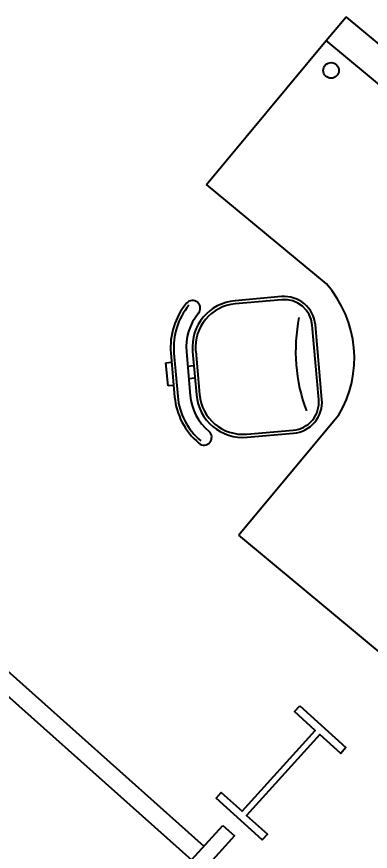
# Model space of a CAD drawing. Header units: millimetres. Extents: x 0 to 86.4, y -30.6 to 19.1.
# Drawn here: x 63.232 to 64.367, y -18.931 to -16.252 of the extents above; entities that cross this region are included whole.
import ezdxf

# ---------------------------------------------------------------- set-up
doc = ezdxf.new("R2010")
doc.units = ezdxf.units.MM
for name, color, linetype in [('AR-ESQ', 2, 'Continuous'), ('AR-EST', 4, 'Continuous'), ('ar-mobiliário 2012', 2, 'Continuous'), ('AR-TXT', 2, 'Continuous')]:
    doc.layers.add(name, color=color, linetype=linetype)
doc.styles.add('1-125', font='stylu.ttf', dxfattribs={"height": 0.2})

# ---------------------------------------------------------------- blocks, each defined once
blk = doc.blocks.new('2 ESTACOES VERTOCAL')
at = {"color": 1}
for p, q in [((9.6849, 14.59), (10.2849, 14.5901)), ((9.685, 14.09), (9.6849, 14.59)), ((9.2018, 14.3242), (9.1024, 14.2256)), ((9.2511, 14.2745), (9.1517, 14.1759)), ((9.2109, 14.2488), (9.1968, 14.263)), ((9.5547, 14.1673), (9.4491, 14.2738)), ((9.1825, 14.2206), (9.1684, 14.2348)), ((9.3838, 13.871), (9.5542, 14.04)), ((9.1509, 13.978), (9.2565, 13.8715)), ((9.385, 13.79), (8.885, 13.7899)), ((8.885, 12.4899), (8.885, 13.7899))]:
    blk.add_line(p, q, dxfattribs=at)
at = {"color": 2, "linetype": 'Continuous'}
for p, q in [((10.285, 13.1901), (10.2849, 14.5901)), ((10.2849, 14.5901), (10.3849, 14.5901)), ((10.385, 13.1899), (10.3849, 14.5901))]:
    blk.add_line(p, q, dxfattribs=at)
at = {"color": 2}
for p, q in [((9.1947, 14.3313), (9.0953, 14.2327)), ((9.1083, 14.2712), (9.1612, 14.3237)), ((9.1612, 14.3237), (9.174, 14.3108)), ((9.2299, 14.2958), (9.1305, 14.1972)), ((9.244, 14.2816), (9.1446, 14.183)), ((9.5618, 14.1743), (9.4562, 14.2808)), ((9.1211, 14.2583), (9.1083, 14.2712)), ((9.3908, 13.8639), (9.5612, 14.0329)), ((9.1438, 13.9709), (9.2494, 13.8644))]:
    blk.add_line(p, q, dxfattribs=at)
at = {"color": 1, "linetype": 'Continuous'}
blk.add_circle((10.2216, 14.5165), 0.025, dxfattribs=at)
at = {"color": 2}
for centre, radius, start, end in [((9.3497, 14.1752), 0.22, 89.7713, 134.7713), ((9.3504, 14.3702), 0.025, 269.7713, 89.7713), ((9.3497, 14.1752), 0.17, 89.7713, 134.7713), ((9.3497, 14.1752), 0.15, 44.7713, 134.7713), ((9.2503, 14.0766), 0.22, 134.7713, 179.7713), ((9.2503, 14.0766), 0.17, 134.7713, 179.7713), ((9.2503, 14.0766), 0.15, 134.7713, 224.7713), ((9.4908, 14.1039), 0.1, 314.7713, 44.7713), ((9.0553, 14.0773), 0.025, 179.7713, 359.7713), ((9.3204, 13.9349), 0.1, 224.7713, 314.7713)]:
    blk.add_arc(centre, radius, start, end, dxfattribs=at)
at = {"color": 1}
for centre, radius, start, end in [((9.3497, 14.1752), 0.21, 89.7713, 134.7713), ((9.3497, 14.1752), 0.14, 44.7713, 134.7713), ((9.2503, 14.0766), 0.21, 134.7713, 179.7713), ((9.2503, 14.0766), 0.14, 134.7713, 224.7713), ((9.4908, 14.1039), 0.09, 314.7713, 44.7713), ((9.8097, 13.6021), 0.5534, 118.4624, 150.0204), ((9.33, 14.145), 0.3592, 278.8143, 351.2007), ((9.3204, 13.9349), 0.09, 224.7713, 314.7713)]:
    blk.add_arc(centre, radius, start, end, dxfattribs=at)

msp = doc.modelspace()

# ---------------------------------------------------------------- linework, layer by layer
at = {"layer": 'AR-ESQ'}
msp.add_lwpolyline([(63.0408, -18.2068), (63.8332, -18.9138)], dxfattribs=at)
at = {"layer": 'AR-ESQ', "color": 1}
msp.add_lwpolyline([(63.0009, -18.2516), (63.7932, -18.9586)], dxfattribs=at)
at = {"layer": 'AR-ESQ'}
msp.add_lwpolyline([(63.894, -18.8474), (63.931, -18.881), (63.8303, -18.9922), (63.7932, -18.9586)], close=True, dxfattribs=at)
at = {"layer": 'AR-EST'}
msp.add_lwpolyline([(64.1406, -18.4636), (64.2888, -18.5979), (64.272, -18.6164), (64.2053, -18.556), (63.9703, -18.8154), (64.037, -18.8758), (64.0202, -18.8943), (63.872, -18.76), (63.8888, -18.7415), (63.9554, -18.8019), (64.1905, -18.5426), (64.1238, -18.4821), (64.1406, -18.4636)], dxfattribs=at)

# ---------------------------------------------------------------- block references
at = {"layer": 'ar-mobiliário 2012', "rotation": 50.24913612198301}
msp.add_blockref('2 ESTACOES VERTOCAL', (68.8658, -33.5654), dxfattribs=at)

# ---------------------------------------------------------------- texts
at = {"layer": 'AR-TXT', "color": 2, "insert": (62.7069, -19.4503), "char_height": 0.2, "attachment_point": 5, "rotation": 316.9161, "style": '1-125'}
msp.add_mtext('SMC/ DIESP/ SEGEP\\PSERVIÇO DE GESTÃO  DA \\PMOVIMENTAÇÃO E COMPETÊNCIAS\\PA=75,66 m²', dxfattribs=at)

doc.saveas('drawing.dxf')
